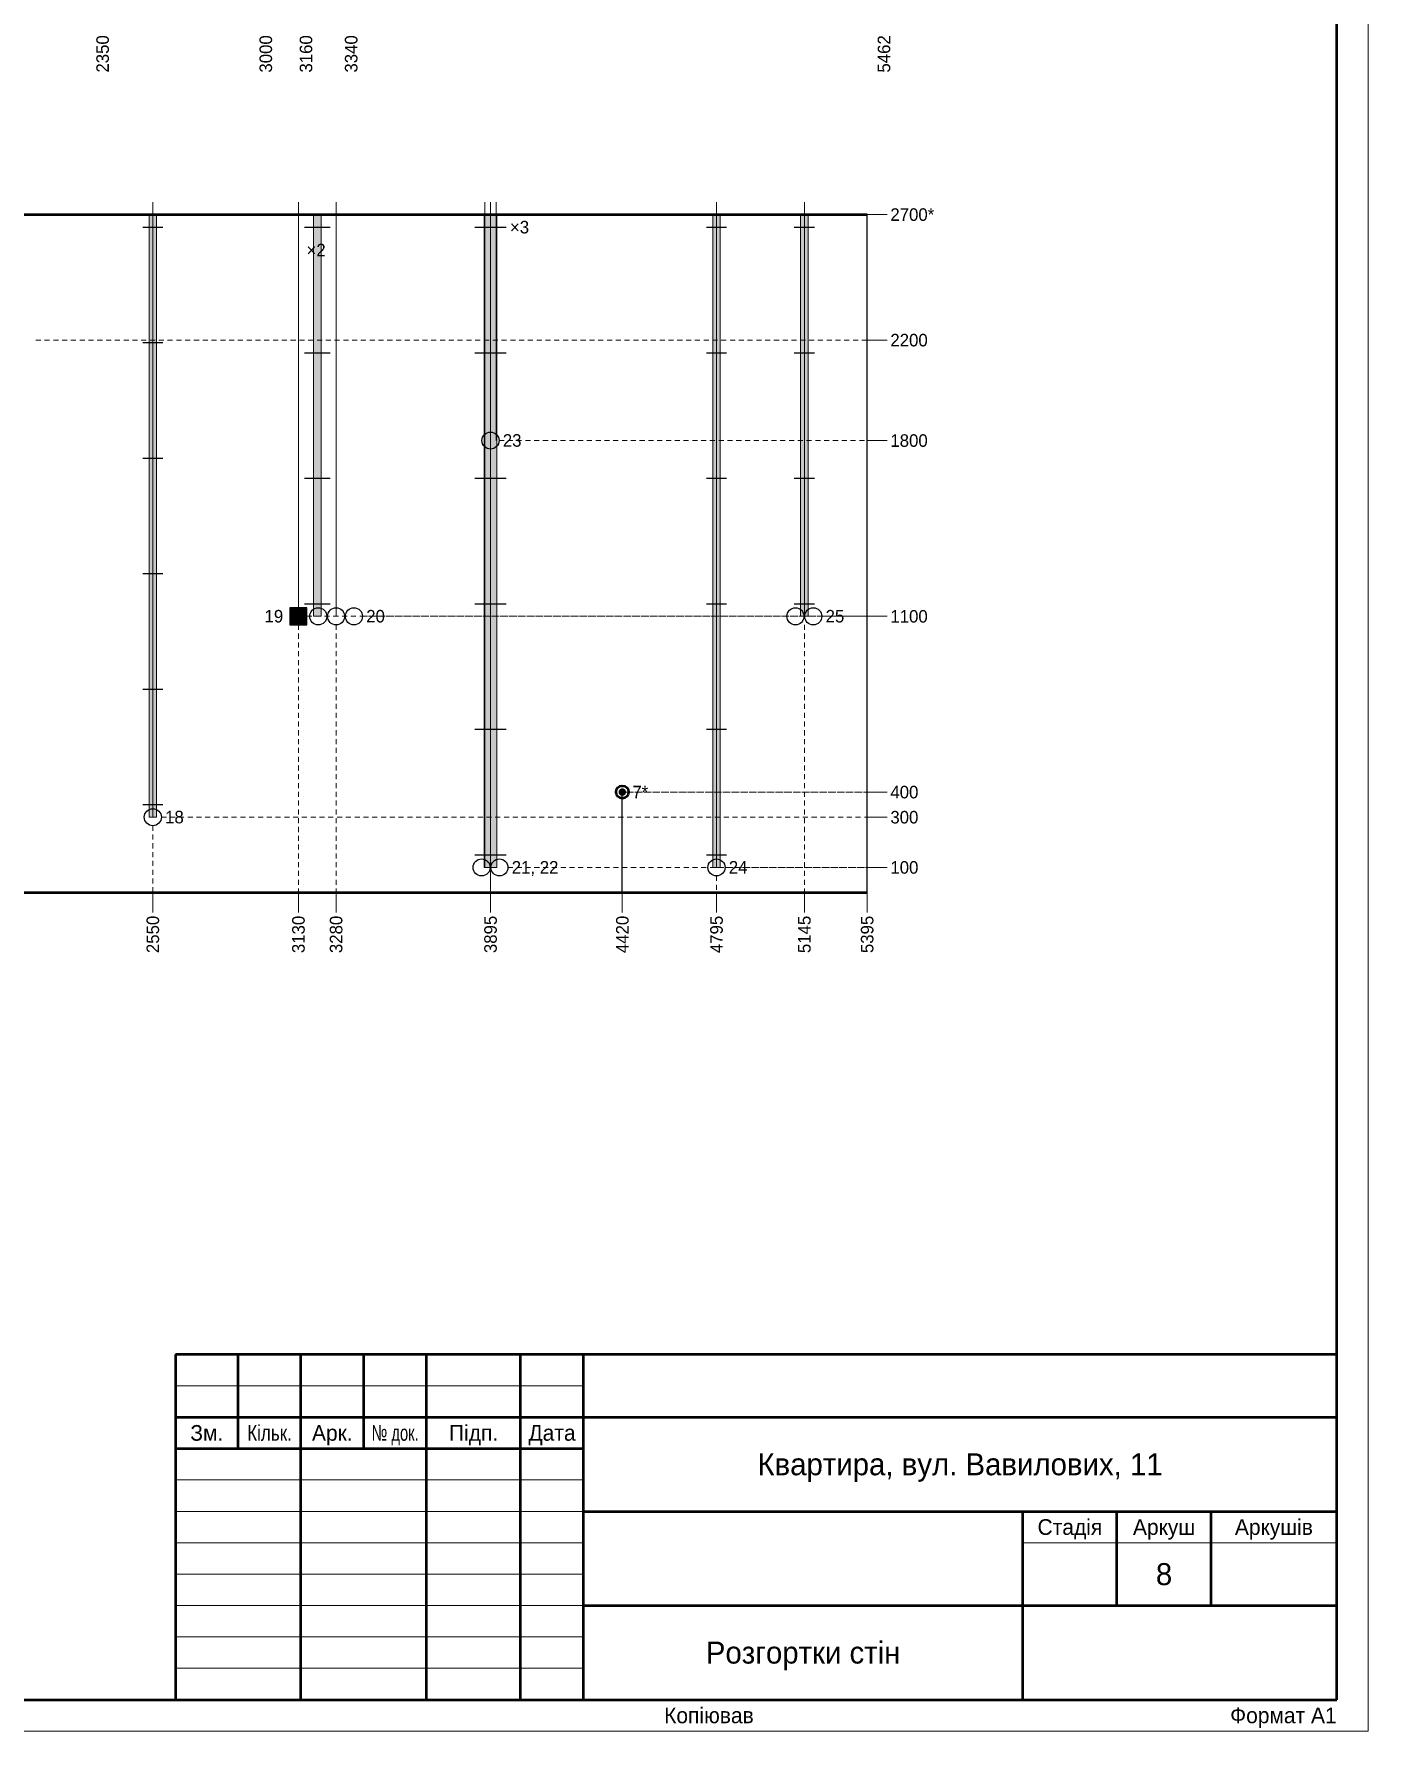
# Paper-space layout '08 Розгортки' of a CAD drawing. Header units: millimetres. Extents: x 0 to 841, y 0 to 594.
# Drawn here: x 628.5 to 841, y 0 to 270.4 of the extents above; entities that cross this region are included whole.
import ezdxf
from ezdxf.enums import TextEntityAlignment as Align

# ---------------------------------------------------------------- set-up
doc = ezdxf.new("R2010")
doc.units = ezdxf.units.MM
doc.layers.add('A-SHEET', color=7, linetype='Continuous')
doc.layers.add('E-ELEV', color=7, linetype='Continuous')
doc.styles.add('PLEX_LIGHT', font='IBMPlexSans-Light.ttf')

# ---------------------------------------------------------------- blocks, each defined once
blk = doc.blocks.new('STAMP_F3')
at = {"lineweight": 50}
for p, q in [((185, 55), (0, 55)), ((0, 55), (0, 0)), ((10, 40), (10, 55)), ((20, 40), (20, 55)), ((30, 40), (30, 55)), ((40, 40), (40, 55)), ((55, 40), (55, 55)), ((65, 0), (65, 55)), ((185, 0), (185, 55)), ((0, 45), (65, 45)), ((65, 45), (185, 45)), ((0, 40), (65, 40)), ((20, 0), (20, 40)), ((40, 0), (40, 40)), ((55, 0), (55, 40)), ((65, 30), (185, 30)), ((135, 0), (135, 30)), ((150, 15), (150, 30)), ((165, 15), (165, 30)), ((65, 15), (185, 15)), ((0, 0), (185, 0))]:
    blk.add_line(p, q, dxfattribs=at)
at = {"lineweight": 18}
for p, q in [((0, 50), (65, 50)), ((0, 35), (65, 35)), ((0, 30), (65, 30)), ((0, 25), (65, 25)), ((135, 25), (185, 25)), ((0, 20), (65, 20)), ((0, 15), (65, 15)), ((0, 10), (65, 10)), ((0, 5), (65, 5))]:
    blk.add_line(p, q, dxfattribs=at)
at = {"style": 'PLEX_LIGHT'}
for s, p in [('Зм.', (5, 42.5)), ('Арк.', (25, 42.5)), ('Підп.', (47.5, 42.5)), ('Дата', (60, 42.5)), ('Стадія', (142.5, 27.5)), ('Аркуш', (157.5, 27.5)), ('Аркушів', (175, 27.5))]:
    blk.add_text(s, height=2.5, dxfattribs=at).set_placement(p, align=Align.MIDDLE_CENTER)
for s, width, p in [('Кільк.', 0.81045, (15, 42.5)), ('№ док.', 0.701948, (35, 42.5))]:
    blk.add_text(s, height=2.5, dxfattribs=dict(at, width=width)).set_placement(p, align=Align.MIDDLE_CENTER)
for tag, height, p in [('CODE', 5, (125, 50)), ('DATE1', 2.5, (60, 37.5)), ('OBJECT', 3.5, (125, 37.5)), ('DATE2', 2.5, (60, 32.5)), ('OBJECT_2', 3.5, (125, 31.9)), ('DATE3', 2.5, (60, 27.5)), ('DATE4', 2.5, (60, 22.5)), ('BUILDING', 3.5, (100, 22.5)), ('STAGE', 3.5, (142.5, 20)), ('SHEET', 3.5, (157.5, 20)), ('SHEETS', 3.5, (175, 20)), ('DATE5', 2.5, (60, 17.5)), ('BUILDING_2', 3.5, (100, 16.9)), ('DATE6', 2.5, (60, 12.5)), ('DATE7', 2.5, (60, 7.5)), ('IMAGE', 3.5, (100, 7.5)), ('ORG', 2.5, (160, 7.5)), ('DATE8', 2.5, (60, 2.5)), ('IMAGE_2', 3.5, (100, 1.9)), ('ORG_2', 2.5, (160, 3.5))]:
    blk.add_attdef(tag, text='', height=height, dxfattribs=at).set_placement(p, align=Align.MIDDLE_CENTER)
for tag, p in [('ROLE1', (1, 37.5)), ('NAME1', (21, 37.5)), ('ROLE2', (1, 32.5)), ('NAME2', (21, 32.5)), ('ROLE3', (1, 27.5)), ('NAME3', (21, 27.5)), ('ROLE4', (1, 22.5)), ('NAME4', (21, 22.5)), ('ROLE5', (1, 17.5)), ('NAME5', (21, 17.5)), ('ROLE6', (1, 12.5)), ('NAME6', (21, 12.5)), ('ROLE7', (1, 7.5)), ('NAME7', (21, 7.5)), ('ROLE8', (1, 2.5)), ('NAME8', (21, 2.5))]:
    blk.add_attdef(tag, text='', height=2.5, dxfattribs=at).set_placement(p, align=Align.MIDDLE_LEFT)

psp = doc.layouts.new('08 Розгортки')

# ---------------------------------------------------------------- hatches: boundary and pattern name
at = {"layer": 'E-ELEV', "true_color": 0xe4ded3}
h = psp.add_hatch(color=7, dxfattribs=at)
h.dxf.hatch_style = 1
h.paths.add_polyline_path([(646.8, 145.58), (648, 145.58), (648, 241.58), (646.8, 241.58)])
h = psp.add_hatch(color=7, dxfattribs=at)
h.dxf.hatch_style = 1
h.paths.add_polyline_path([(673, 177.58), (674.2, 177.58), (674.2, 241.58), (673, 241.58)])
h = psp.add_hatch(color=7, dxfattribs=at)
h.dxf.hatch_style = 1
h.paths.add_polyline_path([(700.2, 137.58), (702.2, 137.58), (702.2, 241.58), (700.2, 241.58)])
h = psp.add_hatch(color=7, dxfattribs=at)
h.dxf.hatch_style = 1
h.paths.add_polyline_path([(736.6, 137.58), (737.8, 137.58), (737.8, 241.58), (736.6, 241.58)])
h = psp.add_hatch(color=7, dxfattribs=at)
h.dxf.hatch_style = 1
h.paths.add_polyline_path([(750.6, 177.58), (751.8, 177.58), (751.8, 241.58), (750.6, 241.58)])
at = {"layer": 'E-ELEV', "true_color": 0xffffff}
h = psp.add_hatch(color=7, dxfattribs=at)
h.dxf.hatch_style = 1
h.paths.add_polyline_path([(669.24, 176.22), (671.96, 176.22), (671.96, 178.94), (669.24, 178.94)])
at = {"layer": 'E-ELEV', "true_color": 0x1f77b4}
h = psp.add_hatch(color=7, dxfattribs=at)
h.dxf.hatch_style = 1
edge = h.paths.add_edge_path()
edge.add_arc((722.2, 149.58), 0.6, 0, 360)

# ---------------------------------------------------------------- linework, layer by layer
at = {"layer": 'A-SHEET', "lineweight": 18}
for p, q in [((841, 0), (841, 594)), ((0, 0), (841, 0))]:
    psp.add_line(p, q, dxfattribs=at)
at = {"layer": 'A-SHEET', "lineweight": 50}
for p, q in [((836, 5), (836, 589)), ((20, 5), (836, 5))]:
    psp.add_line(p, q, dxfattribs=at)
at = {"layer": 'E-ELEV', "lineweight": 15, "true_color": 0x4e79a7}
for p, q in [((647.4, 145.58), (647.4, 243.58)), ((751.2, 177.58), (751.2, 243.58))]:
    psp.add_line(p, q, dxfattribs=at)
at = {"layer": 'E-ELEV', "lineweight": 15, "true_color": 0xf28e2b}
psp.add_line((670.6, 177.58), (670.6, 243.58), dxfattribs=at)
at = {"layer": 'E-ELEV', "lineweight": 15, "true_color": 0x5f9ed1}
for p, q in [((676.6, 177.58), (676.6, 243.58)), ((702.1, 205.58), (702.1, 243.58))]:
    psp.add_line(p, q, dxfattribs=at)
at = {"layer": 'E-ELEV', "lineweight": 15, "true_color": 0xe67f8a}
psp.add_line((700.3, 137.58), (700.3, 243.58), dxfattribs=at)
at = {"layer": 'E-ELEV', "lineweight": 15, "true_color": 0xc2185b}
psp.add_line((701.2, 137.58), (701.2, 243.58), dxfattribs=at)
at = {"layer": 'E-ELEV', "lineweight": 15, "true_color": 0xa8344f}
psp.add_line((737.2, 137.58), (737.2, 243.58), dxfattribs=at)
at = {"layer": 'E-ELEV', "lineweight": 50, "true_color": 0x29251f}
for p, q in [((545.4, 241.58), (761.2, 241.58)), ((545.4, 133.58), (761.2, 133.58))]:
    psp.add_line(p, q, dxfattribs=at)
at = {"layer": 'E-ELEV', "lineweight": 25, "true_color": 0x29251f}
psp.add_line((761.2, 133.58), (761.2, 241.58), dxfattribs=at)
at = {"layer": 'E-ELEV', "lineweight": 13, "true_color": 0x29251f}
for p, q in [((761.2, 241.58), (762.4, 241.58)), ((762.4, 241.58), (764.4, 241.58)), ((761.2, 221.58), (762.4, 221.58)), ((762.4, 221.58), (764.4, 221.58)), ((761.2, 205.58), (762.4, 205.58)), ((762.4, 205.58), (764.4, 205.58)), ((761.2, 177.58), (762.4, 177.58)), ((762.4, 177.58), (764.4, 177.58)), ((761.2, 149.58), (762.4, 149.58)), ((762.4, 149.58), (764.4, 149.58)), ((761.2, 145.58), (762.4, 145.58)), ((762.4, 145.58), (764.4, 145.58)), ((761.2, 137.58), (762.4, 137.58)), ((762.4, 137.58), (764.4, 137.58)), ((647.4, 133.58), (647.4, 132.38)), ((670.6, 133.58), (670.6, 132.38)), ((676.6, 133.58), (676.6, 132.38)), ((701.2, 133.58), (701.2, 132.38)), ((722.2, 133.58), (722.2, 132.38)), ((737.2, 133.58), (737.2, 132.38)), ((751.2, 133.58), (751.2, 132.38)), ((761.2, 133.58), (761.2, 132.38)), ((647.4, 132.38), (647.4, 130.38)), ((670.6, 132.38), (670.6, 130.38)), ((676.6, 132.38), (676.6, 130.38)), ((701.2, 132.38), (701.2, 130.38)), ((722.2, 132.38), (722.2, 130.38)), ((737.2, 132.38), (737.2, 130.38)), ((751.2, 132.38), (751.2, 130.38)), ((761.2, 132.38), (761.2, 130.38))]:
    psp.add_line(p, q, dxfattribs=at)
at = {"layer": 'E-ELEV', "lineweight": 25, "true_color": 0x29251f, "transparency": 33554559}
for p, q in [((645.8, 239.58), (649, 239.58)), ((671.55, 239.58), (675.65, 239.58)), ((698.7, 239.58), (703.7, 239.58)), ((735.6, 239.58), (738.8, 239.58)), ((749.6, 239.58), (752.8, 239.58)), ((645.8, 221.18), (649, 221.18)), ((671.55, 219.58), (675.65, 219.58)), ((698.7, 219.58), (703.7, 219.58)), ((735.6, 219.58), (738.8, 219.58)), ((749.6, 219.58), (752.8, 219.58)), ((645.8, 202.78), (649, 202.78)), ((671.55, 199.58), (675.65, 199.58)), ((698.7, 199.58), (703.7, 199.58)), ((735.6, 199.58), (738.8, 199.58)), ((749.6, 199.58), (752.8, 199.58)), ((645.8, 184.38), (649, 184.38)), ((671.55, 179.58), (675.65, 179.58)), ((698.7, 179.58), (703.7, 179.58)), ((735.6, 179.58), (738.8, 179.58)), ((749.6, 179.58), (752.8, 179.58)), ((645.8, 165.98), (649, 165.98)), ((698.7, 159.58), (703.7, 159.58)), ((735.6, 159.58), (738.8, 159.58)), ((645.8, 147.58), (649, 147.58)), ((698.7, 139.58), (703.7, 139.58)), ((735.6, 139.58), (738.8, 139.58))]:
    psp.add_line(p, q, dxfattribs=at)
at = {"layer": 'E-ELEV', "lineweight": 13, "true_color": 0x9a9288}
for p, q in [((628.76, 221.58), (629.56, 221.58)), ((630.16, 221.58), (630.96, 221.58)), ((631.56, 221.58), (632.36, 221.58)), ((632.96, 221.58), (633.76, 221.58)), ((634.36, 221.58), (635.16, 221.58)), ((635.76, 221.58), (636.56, 221.58)), ((637.16, 221.58), (637.96, 221.58)), ((638.56, 221.58), (639.36, 221.58)), ((639.96, 221.58), (640.76, 221.58)), ((641.36, 221.58), (642.16, 221.58)), ((642.76, 221.58), (643.56, 221.58)), ((644.16, 221.58), (644.96, 221.58)), ((645.56, 221.58), (646.36, 221.58)), ((646.96, 221.58), (647.76, 221.58)), ((648.36, 221.58), (649.16, 221.58)), ((649.76, 221.58), (650.56, 221.58)), ((651.16, 221.58), (651.96, 221.58)), ((652.56, 221.58), (653.36, 221.58)), ((653.96, 221.58), (654.76, 221.58)), ((655.36, 221.58), (656.16, 221.58)), ((656.76, 221.58), (657.56, 221.58)), ((658.16, 221.58), (658.96, 221.58)), ((659.56, 221.58), (660.36, 221.58)), ((660.96, 221.58), (661.76, 221.58)), ((662.36, 221.58), (663.16, 221.58)), ((663.76, 221.58), (664.56, 221.58)), ((665.16, 221.58), (665.96, 221.58)), ((666.56, 221.58), (667.36, 221.58)), ((667.96, 221.58), (668.76, 221.58)), ((669.36, 221.58), (670.16, 221.58)), ((670.76, 221.58), (671.56, 221.58)), ((672.16, 221.58), (672.96, 221.58)), ((673.56, 221.58), (674.36, 221.58)), ((674.96, 221.58), (675.76, 221.58)), ((676.36, 221.58), (677.16, 221.58)), ((677.76, 221.58), (678.56, 221.58)), ((679.16, 221.58), (679.96, 221.58)), ((680.56, 221.58), (681.36, 221.58)), ((681.96, 221.58), (682.76, 221.58)), ((683.36, 221.58), (684.16, 221.58)), ((684.76, 221.58), (685.56, 221.58)), ((686.16, 221.58), (686.96, 221.58)), ((687.56, 221.58), (688.36, 221.58)), ((688.96, 221.58), (689.76, 221.58)), ((690.36, 221.58), (691.16, 221.58)), ((691.76, 221.58), (692.56, 221.58)), ((693.16, 221.58), (693.96, 221.58)), ((694.56, 221.58), (695.36, 221.58)), ((695.96, 221.58), (696.76, 221.58)), ((697.36, 221.58), (698.16, 221.58)), ((698.76, 221.58), (699.56, 221.58)), ((700.16, 221.58), (700.96, 221.58)), ((701.56, 221.58), (702.36, 221.58)), ((702.96, 221.58), (703.76, 221.58)), ((704.36, 221.58), (705.16, 221.58)), ((705.76, 221.58), (706.56, 221.58)), ((707.16, 221.58), (707.96, 221.58)), ((708.56, 221.58), (709.36, 221.58)), ((709.96, 221.58), (710.76, 221.58)), ((711.36, 221.58), (712.16, 221.58)), ((712.76, 221.58), (713.56, 221.58)), ((714.16, 221.58), (714.96, 221.58)), ((715.56, 221.58), (716.36, 221.58)), ((716.96, 221.58), (717.76, 221.58)), ((718.36, 221.58), (719.16, 221.58)), ((719.76, 221.58), (720.56, 221.58)), ((721.16, 221.58), (721.96, 221.58)), ((722.56, 221.58), (723.36, 221.58)), ((723.96, 221.58), (724.76, 221.58)), ((725.36, 221.58), (726.16, 221.58)), ((726.76, 221.58), (727.56, 221.58)), ((728.16, 221.58), (728.96, 221.58)), ((729.56, 221.58), (730.36, 221.58)), ((730.96, 221.58), (731.76, 221.58)), ((732.36, 221.58), (733.16, 221.58)), ((733.76, 221.58), (734.56, 221.58)), ((735.16, 221.58), (735.96, 221.58)), ((736.56, 221.58), (737.36, 221.58)), ((737.96, 221.58), (738.76, 221.58)), ((739.36, 221.58), (740.16, 221.58)), ((740.76, 221.58), (741.56, 221.58)), ((742.16, 221.58), (742.96, 221.58)), ((743.56, 221.58), (744.36, 221.58)), ((744.96, 221.58), (745.76, 221.58)), ((746.36, 221.58), (747.16, 221.58)), ((747.76, 221.58), (748.56, 221.58)), ((749.16, 221.58), (749.96, 221.58)), ((750.56, 221.58), (751.36, 221.58)), ((751.96, 221.58), (752.76, 221.58)), ((753.36, 221.58), (754.16, 221.58)), ((754.76, 221.58), (755.56, 221.58)), ((756.16, 221.58), (756.96, 221.58)), ((757.56, 221.58), (758.36, 221.58)), ((758.96, 221.58), (759.76, 221.58)), ((760.36, 221.58), (761.16, 221.58)), ((702.56, 205.58), (703.36, 205.58)), ((703.96, 205.58), (704.76, 205.58)), ((705.36, 205.58), (706.16, 205.58)), ((706.76, 205.58), (707.56, 205.58)), ((708.16, 205.58), (708.96, 205.58)), ((709.56, 205.58), (710.36, 205.58)), ((710.96, 205.58), (711.76, 205.58)), ((712.36, 205.58), (713.16, 205.58)), ((713.76, 205.58), (714.56, 205.58)), ((715.16, 205.58), (715.96, 205.58)), ((716.56, 205.58), (717.36, 205.58)), ((717.96, 205.58), (718.76, 205.58)), ((719.36, 205.58), (720.16, 205.58)), ((720.76, 205.58), (721.56, 205.58)), ((722.16, 205.58), (722.96, 205.58)), ((723.56, 205.58), (724.36, 205.58)), ((724.96, 205.58), (725.76, 205.58)), ((726.36, 205.58), (727.16, 205.58)), ((727.76, 205.58), (728.56, 205.58)), ((729.16, 205.58), (729.96, 205.58)), ((730.56, 205.58), (731.36, 205.58)), ((731.96, 205.58), (732.76, 205.58)), ((733.36, 205.58), (734.16, 205.58)), ((734.76, 205.58), (735.56, 205.58)), ((736.16, 205.58), (736.96, 205.58)), ((737.56, 205.58), (738.36, 205.58)), ((738.96, 205.58), (739.76, 205.58)), ((740.36, 205.58), (741.16, 205.58)), ((741.76, 205.58), (742.56, 205.58)), ((743.16, 205.58), (743.96, 205.58)), ((744.56, 205.58), (745.36, 205.58)), ((745.96, 205.58), (746.76, 205.58)), ((747.36, 205.58), (748.16, 205.58)), ((748.76, 205.58), (749.56, 205.58)), ((750.16, 205.58), (750.96, 205.58)), ((751.56, 205.58), (752.36, 205.58)), ((752.96, 205.58), (753.76, 205.58)), ((754.36, 205.58), (755.16, 205.58)), ((755.76, 205.58), (756.56, 205.58)), ((757.16, 205.58), (757.96, 205.58)), ((758.56, 205.58), (759.36, 205.58)), ((759.96, 205.58), (760.76, 205.58)), ((701.2, 204.22), (701.2, 203.42)), ((701.2, 202.82), (701.2, 202.02)), ((701.2, 201.42), (701.2, 200.62)), ((701.2, 200.02), (701.2, 199.22)), ((701.2, 198.62), (701.2, 197.82)), ((701.2, 197.22), (701.2, 196.42)), ((701.2, 195.82), (701.2, 195.02)), ((701.2, 194.42), (701.2, 193.62)), ((701.2, 193.02), (701.2, 192.22)), ((701.2, 191.62), (701.2, 190.82)), ((701.2, 190.22), (701.2, 189.42)), ((701.2, 188.82), (701.2, 188.02)), ((701.2, 187.42), (701.2, 186.62)), ((701.2, 186.02), (701.2, 185.22)), ((701.2, 184.62), (701.2, 183.82)), ((701.2, 183.22), (701.2, 182.42)), ((701.2, 181.82), (701.2, 181.02)), ((701.2, 180.42), (701.2, 179.62)), ((701.2, 179.02), (701.2, 178.22)), ((670.6, 176.22), (670.6, 175.42)), ((671.96, 177.58), (672.76, 177.58)), ((673.36, 177.58), (674.16, 177.58)), ((674.76, 177.58), (675.56, 177.58)), ((676.16, 177.58), (676.96, 177.58)), ((676.6, 176.22), (676.6, 175.42)), ((677.56, 177.58), (678.36, 177.58)), ((678.96, 177.58), (679.76, 177.58)), ((680.36, 177.58), (681.16, 177.58)), ((680.8, 177.58), (681.6, 177.58)), ((681.76, 177.58), (682.56, 177.58)), ((682.2, 177.58), (683, 177.58)), ((683.16, 177.58), (683.96, 177.58)), ((683.6, 177.58), (684.4, 177.58)), ((684.56, 177.58), (685.36, 177.58)), ((685, 177.58), (685.8, 177.58)), ((685.96, 177.58), (686.76, 177.58)), ((686.4, 177.58), (687.2, 177.58)), ((687.36, 177.58), (688.16, 177.58)), ((687.8, 177.58), (688.6, 177.58)), ((688.76, 177.58), (689.56, 177.58)), ((689.2, 177.58), (690, 177.58)), ((690.16, 177.58), (690.96, 177.58)), ((690.6, 177.58), (691.4, 177.58)), ((691.56, 177.58), (692.36, 177.58)), ((692, 177.58), (692.8, 177.58)), ((692.96, 177.58), (693.76, 177.58)), ((693.4, 177.58), (694.2, 177.58)), ((694.36, 177.58), (695.16, 177.58)), ((694.8, 177.58), (695.6, 177.58)), ((695.76, 177.58), (696.56, 177.58)), ((696.2, 177.58), (697, 177.58)), ((697.16, 177.58), (697.96, 177.58)), ((697.6, 177.58), (698.4, 177.58)), ((698.56, 177.58), (699.36, 177.58)), ((699, 177.58), (699.8, 177.58)), ((699.96, 177.58), (700.76, 177.58)), ((700.4, 177.58), (701.2, 177.58)), ((701.2, 177.62), (701.2, 176.82)), ((701.2, 176.22), (701.2, 175.42)), ((701.36, 177.58), (702.16, 177.58)), ((701.8, 177.58), (702.6, 177.58)), ((702.76, 177.58), (703.56, 177.58)), ((703.2, 177.58), (704, 177.58)), ((704.16, 177.58), (704.96, 177.58)), ((704.6, 177.58), (705.4, 177.58)), ((705.56, 177.58), (706.36, 177.58)), ((706, 177.58), (706.8, 177.58)), ((706.96, 177.58), (707.76, 177.58)), ((707.4, 177.58), (708.2, 177.58)), ((708.36, 177.58), (709.16, 177.58)), ((708.8, 177.58), (709.6, 177.58)), ((709.76, 177.58), (710.56, 177.58)), ((710.2, 177.58), (711, 177.58)), ((711.16, 177.58), (711.96, 177.58)), ((711.6, 177.58), (712.4, 177.58)), ((712.56, 177.58), (713.36, 177.58)), ((713, 177.58), (713.8, 177.58)), ((713.96, 177.58), (714.76, 177.58)), ((714.4, 177.58), (715.2, 177.58)), ((715.36, 177.58), (716.16, 177.58)), ((715.8, 177.58), (716.6, 177.58)), ((716.76, 177.58), (717.56, 177.58)), ((717.2, 177.58), (718, 177.58)), ((718.16, 177.58), (718.96, 177.58)), ((718.6, 177.58), (719.4, 177.58)), ((719.56, 177.58), (720.36, 177.58)), ((720, 177.58), (720.8, 177.58)), ((720.96, 177.58), (721.76, 177.58)), ((721.4, 177.58), (722.2, 177.58)), ((722.36, 177.58), (723.16, 177.58)), ((722.8, 177.58), (723.6, 177.58)), ((723.76, 177.58), (724.56, 177.58)), ((724.2, 177.58), (725, 177.58)), ((725.16, 177.58), (725.96, 177.58)), ((725.6, 177.58), (726.4, 177.58)), ((726.56, 177.58), (727.36, 177.58)), ((727, 177.58), (727.8, 177.58)), ((727.96, 177.58), (728.76, 177.58)), ((728.4, 177.58), (729.2, 177.58)), ((729.36, 177.58), (730.16, 177.58)), ((729.8, 177.58), (730.6, 177.58)), ((730.76, 177.58), (731.56, 177.58)), ((731.2, 177.58), (732, 177.58)), ((732.16, 177.58), (732.96, 177.58)), ((732.6, 177.58), (733.4, 177.58)), ((733.56, 177.58), (734.36, 177.58)), ((734, 177.58), (734.8, 177.58)), ((734.96, 177.58), (735.76, 177.58)), ((735.4, 177.58), (736.2, 177.58)), ((736.36, 177.58), (737.16, 177.58)), ((736.8, 177.58), (737.6, 177.58)), ((737.76, 177.58), (738.56, 177.58)), ((738.2, 177.58), (739, 177.58)), ((739.16, 177.58), (739.96, 177.58)), ((739.6, 177.58), (740.4, 177.58)), ((740.56, 177.58), (741.36, 177.58)), ((741, 177.58), (741.8, 177.58)), ((741.96, 177.58), (742.76, 177.58)), ((742.4, 177.58), (743.2, 177.58)), ((743.36, 177.58), (744.16, 177.58)), ((743.8, 177.58), (744.6, 177.58)), ((744.76, 177.58), (745.56, 177.58)), ((745.2, 177.58), (746, 177.58)), ((746.16, 177.58), (746.96, 177.58)), ((746.6, 177.58), (747.4, 177.58)), ((747.56, 177.58), (748.36, 177.58)), ((748, 177.58), (748.8, 177.58)), ((748.96, 177.58), (749.76, 177.58)), ((749.4, 177.58), (750.2, 177.58)), ((750.36, 177.58), (751.16, 177.58)), ((750.8, 177.58), (751.6, 177.58)), ((751.2, 176.22), (751.2, 175.42)), ((751.76, 177.58), (752.56, 177.58)), ((752.2, 177.58), (753, 177.58)), ((753.16, 177.58), (753.96, 177.58)), ((753.6, 177.58), (754.4, 177.58)), ((753.98, 177.58), (754.78, 177.58)), ((754.56, 177.58), (755.36, 177.58)), ((755, 177.58), (755.8, 177.58)), ((755.38, 177.58), (756.18, 177.58)), ((755.96, 177.58), (756.76, 177.58)), ((756.4, 177.58), (757.2, 177.58)), ((756.78, 177.58), (757.58, 177.58)), ((757.36, 177.58), (758.16, 177.58)), ((757.8, 177.58), (758.6, 177.58)), ((758.18, 177.58), (758.98, 177.58)), ((758.76, 177.58), (759.56, 177.58)), ((759.2, 177.58), (760, 177.58)), ((759.58, 177.58), (760.38, 177.58)), ((760.16, 177.58), (760.96, 177.58)), ((760.6, 177.58), (761.2, 177.58)), ((760.98, 177.58), (761.2, 177.58)), ((670.6, 174.82), (670.6, 174.02)), ((670.6, 173.42), (670.6, 172.62)), ((676.6, 174.82), (676.6, 174.02)), ((676.6, 173.42), (676.6, 172.62)), ((701.2, 174.82), (701.2, 174.02)), ((701.2, 173.42), (701.2, 172.62)), ((751.2, 174.82), (751.2, 174.02)), ((751.2, 173.42), (751.2, 172.62)), ((670.6, 172.02), (670.6, 171.22)), ((670.6, 170.62), (670.6, 169.82)), ((676.6, 172.02), (676.6, 171.22)), ((676.6, 170.62), (676.6, 169.82)), ((701.2, 172.02), (701.2, 171.22)), ((701.2, 170.62), (701.2, 169.82)), ((751.2, 172.02), (751.2, 171.22)), ((751.2, 170.62), (751.2, 169.82)), ((670.6, 169.22), (670.6, 168.42)), ((670.6, 167.82), (670.6, 167.02)), ((676.6, 169.22), (676.6, 168.42)), ((676.6, 167.82), (676.6, 167.02)), ((701.2, 169.22), (701.2, 168.42)), ((701.2, 167.82), (701.2, 167.02)), ((751.2, 169.22), (751.2, 168.42)), ((751.2, 167.82), (751.2, 167.02)), ((670.6, 166.42), (670.6, 165.62)), ((670.6, 165.02), (670.6, 164.22)), ((676.6, 166.42), (676.6, 165.62)), ((676.6, 165.02), (676.6, 164.22)), ((701.2, 166.42), (701.2, 165.62)), ((701.2, 165.02), (701.2, 164.22)), ((751.2, 166.42), (751.2, 165.62)), ((751.2, 165.02), (751.2, 164.22)), ((670.6, 163.62), (670.6, 162.82)), ((670.6, 162.22), (670.6, 161.42)), ((676.6, 163.62), (676.6, 162.82)), ((676.6, 162.22), (676.6, 161.42)), ((701.2, 163.62), (701.2, 162.82)), ((701.2, 162.22), (701.2, 161.42)), ((751.2, 163.62), (751.2, 162.82)), ((751.2, 162.22), (751.2, 161.42)), ((670.6, 160.82), (670.6, 160.02)), ((676.6, 160.82), (676.6, 160.02)), ((701.2, 160.82), (701.2, 160.02)), ((751.2, 160.82), (751.2, 160.02)), ((670.6, 159.42), (670.6, 158.62)), ((670.6, 158.02), (670.6, 157.22)), ((676.6, 159.42), (676.6, 158.62)), ((676.6, 158.02), (676.6, 157.22)), ((701.2, 159.42), (701.2, 158.62)), ((701.2, 158.02), (701.2, 157.22)), ((751.2, 159.42), (751.2, 158.62)), ((751.2, 158.02), (751.2, 157.22)), ((670.6, 156.62), (670.6, 155.82)), ((670.6, 155.22), (670.6, 154.42)), ((676.6, 156.62), (676.6, 155.82)), ((676.6, 155.22), (676.6, 154.42)), ((701.2, 156.62), (701.2, 155.82)), ((701.2, 155.22), (701.2, 154.42)), ((751.2, 156.62), (751.2, 155.82)), ((751.2, 155.22), (751.2, 154.42)), ((670.6, 153.82), (670.6, 153.02)), ((670.6, 152.42), (670.6, 151.62)), ((676.6, 153.82), (676.6, 153.02)), ((676.6, 152.42), (676.6, 151.62)), ((701.2, 153.82), (701.2, 153.02)), ((701.2, 152.42), (701.2, 151.62)), ((751.2, 153.82), (751.2, 153.02)), ((751.2, 152.42), (751.2, 151.62)), ((670.6, 151.02), (670.6, 150.22)), ((670.6, 149.62), (670.6, 148.82)), ((676.6, 151.02), (676.6, 150.22)), ((676.6, 149.62), (676.6, 148.82)), ((701.2, 151.02), (701.2, 150.22)), ((701.2, 149.62), (701.2, 148.82)), ((722.8, 149.58), (723.6, 149.58)), ((723.2, 149.58), (724, 149.58)), ((724.2, 149.58), (725, 149.58)), ((724.6, 149.58), (725.4, 149.58)), ((725.6, 149.58), (726.4, 149.58)), ((726, 149.58), (726.8, 149.58)), ((727, 149.58), (727.8, 149.58)), ((727.4, 149.58), (728.2, 149.58)), ((728.4, 149.58), (729.2, 149.58)), ((728.8, 149.58), (729.6, 149.58)), ((729.8, 149.58), (730.6, 149.58)), ((730.2, 149.58), (731, 149.58)), ((731.2, 149.58), (732, 149.58)), ((731.6, 149.58), (732.4, 149.58)), ((732.6, 149.58), (733.4, 149.58)), ((733, 149.58), (733.8, 149.58)), ((734, 149.58), (734.8, 149.58)), ((734.4, 149.58), (735.2, 149.58)), ((735.4, 149.58), (736.2, 149.58)), ((735.8, 149.58), (736.6, 149.58)), ((736.8, 149.58), (737.6, 149.58)), ((737.2, 149.58), (738, 149.58)), ((738.2, 149.58), (739, 149.58)), ((738.6, 149.58), (739.4, 149.58)), ((739.6, 149.58), (740.4, 149.58)), ((740, 149.58), (740.8, 149.58)), ((741, 149.58), (741.8, 149.58)), ((741.4, 149.58), (742.2, 149.58)), ((742.4, 149.58), (743.2, 149.58)), ((742.8, 149.58), (743.6, 149.58)), ((743.8, 149.58), (744.6, 149.58)), ((744.2, 149.58), (745, 149.58)), ((745.2, 149.58), (746, 149.58)), ((745.6, 149.58), (746.4, 149.58)), ((746.6, 149.58), (747.4, 149.58)), ((747, 149.58), (747.8, 149.58)), ((748, 149.58), (748.8, 149.58)), ((748.4, 149.58), (749.2, 149.58)), ((749.4, 149.58), (750.2, 149.58)), ((749.8, 149.58), (750.6, 149.58)), ((750.8, 149.58), (751.6, 149.58)), ((751.2, 151.02), (751.2, 150.22)), ((751.2, 149.62), (751.2, 148.82)), ((751.2, 149.58), (752, 149.58)), ((752.2, 149.58), (753, 149.58)), ((752.6, 149.58), (753.4, 149.58)), ((753.6, 149.58), (754.4, 149.58)), ((754, 149.58), (754.8, 149.58)), ((755, 149.58), (755.8, 149.58)), ((755.4, 149.58), (756.2, 149.58)), ((756.4, 149.58), (757.2, 149.58)), ((756.8, 149.58), (757.6, 149.58)), ((757.8, 149.58), (758.6, 149.58)), ((758.2, 149.58), (759, 149.58)), ((759.2, 149.58), (760, 149.58)), ((759.6, 149.58), (760.4, 149.58)), ((760.6, 149.58), (761.2, 149.58)), ((761, 149.58), (761.2, 149.58)), ((670.6, 148.22), (670.6, 147.42)), ((670.6, 146.82), (670.6, 146.02)), ((676.6, 148.22), (676.6, 147.42)), ((676.6, 146.82), (676.6, 146.02)), ((701.2, 148.22), (701.2, 147.42)), ((701.2, 146.82), (701.2, 146.02)), ((751.2, 148.22), (751.2, 147.42)), ((751.2, 146.82), (751.2, 146.02)), ((647.4, 144.22), (647.4, 143.42)), ((648.76, 145.58), (649.56, 145.58)), ((650.16, 145.58), (650.96, 145.58)), ((651.56, 145.58), (652.36, 145.58)), ((652.96, 145.58), (653.76, 145.58)), ((654.36, 145.58), (655.16, 145.58)), ((655.76, 145.58), (656.56, 145.58)), ((657.16, 145.58), (657.96, 145.58)), ((658.56, 145.58), (659.36, 145.58)), ((659.96, 145.58), (660.76, 145.58)), ((661.36, 145.58), (662.16, 145.58)), ((662.76, 145.58), (663.56, 145.58)), ((664.16, 145.58), (664.96, 145.58)), ((665.56, 145.58), (666.36, 145.58)), ((666.96, 145.58), (667.76, 145.58)), ((668.36, 145.58), (669.16, 145.58)), ((669.76, 145.58), (670.56, 145.58)), ((670.6, 145.42), (670.6, 144.62)), ((670.6, 144.02), (670.6, 143.22)), ((671.16, 145.58), (671.96, 145.58)), ((672.56, 145.58), (673.36, 145.58)), ((673.96, 145.58), (674.76, 145.58)), ((675.36, 145.58), (676.16, 145.58)), ((676.6, 145.42), (676.6, 144.62)), ((676.6, 144.02), (676.6, 143.22)), ((676.76, 145.58), (677.56, 145.58)), ((678.16, 145.58), (678.96, 145.58)), ((679.56, 145.58), (680.36, 145.58)), ((680.96, 145.58), (681.76, 145.58)), ((682.36, 145.58), (683.16, 145.58)), ((683.76, 145.58), (684.56, 145.58)), ((685.16, 145.58), (685.96, 145.58)), ((686.56, 145.58), (687.36, 145.58)), ((687.96, 145.58), (688.76, 145.58)), ((689.36, 145.58), (690.16, 145.58)), ((690.76, 145.58), (691.56, 145.58)), ((692.16, 145.58), (692.96, 145.58)), ((693.56, 145.58), (694.36, 145.58)), ((694.96, 145.58), (695.76, 145.58)), ((696.36, 145.58), (697.16, 145.58)), ((697.76, 145.58), (698.56, 145.58)), ((699.16, 145.58), (699.96, 145.58)), ((700.56, 145.58), (701.36, 145.58)), ((701.2, 145.42), (701.2, 144.62)), ((701.2, 144.02), (701.2, 143.22)), ((701.96, 145.58), (702.76, 145.58)), ((703.36, 145.58), (704.16, 145.58)), ((704.76, 145.58), (705.56, 145.58)), ((706.16, 145.58), (706.96, 145.58)), ((707.56, 145.58), (708.36, 145.58)), ((708.96, 145.58), (709.76, 145.58)), ((710.36, 145.58), (711.16, 145.58)), ((711.76, 145.58), (712.56, 145.58)), ((713.16, 145.58), (713.96, 145.58)), ((714.56, 145.58), (715.36, 145.58)), ((715.96, 145.58), (716.76, 145.58)), ((717.36, 145.58), (718.16, 145.58)), ((718.76, 145.58), (719.56, 145.58)), ((720.16, 145.58), (720.96, 145.58)), ((721.56, 145.58), (722.36, 145.58)), ((722.96, 145.58), (723.76, 145.58)), ((724.36, 145.58), (725.16, 145.58)), ((725.76, 145.58), (726.56, 145.58)), ((727.16, 145.58), (727.96, 145.58)), ((728.56, 145.58), (729.36, 145.58)), ((729.96, 145.58), (730.76, 145.58)), ((731.36, 145.58), (732.16, 145.58)), ((732.76, 145.58), (733.56, 145.58)), ((734.16, 145.58), (734.96, 145.58)), ((735.56, 145.58), (736.36, 145.58)), ((736.96, 145.58), (737.76, 145.58)), ((738.36, 145.58), (739.16, 145.58)), ((739.76, 145.58), (740.56, 145.58)), ((741.16, 145.58), (741.96, 145.58)), ((742.56, 145.58), (743.36, 145.58)), ((743.96, 145.58), (744.76, 145.58)), ((745.36, 145.58), (746.16, 145.58)), ((746.76, 145.58), (747.56, 145.58)), ((748.16, 145.58), (748.96, 145.58)), ((749.56, 145.58), (750.36, 145.58)), ((750.96, 145.58), (751.76, 145.58)), ((751.2, 145.42), (751.2, 144.62)), ((751.2, 144.02), (751.2, 143.22)), ((752.36, 145.58), (753.16, 145.58)), ((753.76, 145.58), (754.56, 145.58)), ((755.16, 145.58), (755.96, 145.58)), ((756.56, 145.58), (757.36, 145.58)), ((757.96, 145.58), (758.76, 145.58)), ((759.36, 145.58), (760.16, 145.58)), ((760.76, 145.58), (761.2, 145.58)), ((647.4, 142.82), (647.4, 142.02)), ((647.4, 141.42), (647.4, 140.62)), ((670.6, 142.62), (670.6, 141.82)), ((670.6, 141.22), (670.6, 140.42)), ((676.6, 142.62), (676.6, 141.82)), ((676.6, 141.22), (676.6, 140.42)), ((701.2, 142.62), (701.2, 141.82)), ((701.2, 141.22), (701.2, 140.42)), ((751.2, 142.62), (751.2, 141.82)), ((751.2, 141.22), (751.2, 140.42)), ((647.4, 140.02), (647.4, 139.22)), ((647.4, 138.62), (647.4, 137.82)), ((670.6, 139.82), (670.6, 139.02)), ((670.6, 138.42), (670.6, 137.62)), ((676.6, 139.82), (676.6, 139.02)), ((676.6, 138.42), (676.6, 137.62)), ((701.2, 139.82), (701.2, 139.02)), ((701.2, 138.42), (701.2, 137.62)), ((751.2, 139.82), (751.2, 139.02)), ((751.2, 138.42), (751.2, 137.62)), ((647.4, 137.22), (647.4, 136.42)), ((647.4, 135.82), (647.4, 135.02)), ((670.6, 137.02), (670.6, 136.22)), ((670.6, 135.62), (670.6, 134.82)), ((676.6, 137.02), (676.6, 136.22)), ((676.6, 135.62), (676.6, 134.82)), ((701.2, 137.02), (701.2, 136.22)), ((701.2, 136.22), (701.2, 135.42)), ((701.2, 136.22), (701.2, 135.42)), ((701.2, 135.62), (701.2, 134.82)), ((703.98, 137.58), (704.78, 137.58)), ((703.98, 137.58), (704.78, 137.58)), ((705.38, 137.58), (706.18, 137.58)), ((705.38, 137.58), (706.18, 137.58)), ((706.78, 137.58), (707.58, 137.58)), ((706.78, 137.58), (707.58, 137.58)), ((708.18, 137.58), (708.98, 137.58)), ((708.18, 137.58), (708.98, 137.58)), ((709.58, 137.58), (710.38, 137.58)), ((709.58, 137.58), (710.38, 137.58)), ((710.98, 137.58), (711.78, 137.58)), ((710.98, 137.58), (711.78, 137.58)), ((712.38, 137.58), (713.18, 137.58)), ((712.38, 137.58), (713.18, 137.58)), ((713.78, 137.58), (714.58, 137.58)), ((713.78, 137.58), (714.58, 137.58)), ((715.18, 137.58), (715.98, 137.58)), ((715.18, 137.58), (715.98, 137.58)), ((716.58, 137.58), (717.38, 137.58)), ((716.58, 137.58), (717.38, 137.58)), ((717.98, 137.58), (718.78, 137.58)), ((717.98, 137.58), (718.78, 137.58)), ((719.38, 137.58), (720.18, 137.58)), ((719.38, 137.58), (720.18, 137.58)), ((720.78, 137.58), (721.58, 137.58)), ((720.78, 137.58), (721.58, 137.58)), ((722.18, 137.58), (722.98, 137.58)), ((722.18, 137.58), (722.98, 137.58)), ((723.58, 137.58), (724.38, 137.58)), ((723.58, 137.58), (724.38, 137.58)), ((724.98, 137.58), (725.78, 137.58)), ((724.98, 137.58), (725.78, 137.58)), ((726.38, 137.58), (727.18, 137.58)), ((726.38, 137.58), (727.18, 137.58)), ((727.78, 137.58), (728.58, 137.58)), ((727.78, 137.58), (728.58, 137.58)), ((729.18, 137.58), (729.98, 137.58)), ((729.18, 137.58), (729.98, 137.58)), ((730.58, 137.58), (731.38, 137.58)), ((730.58, 137.58), (731.38, 137.58)), ((731.98, 137.58), (732.78, 137.58)), ((731.98, 137.58), (732.78, 137.58)), ((733.38, 137.58), (734.18, 137.58)), ((733.38, 137.58), (734.18, 137.58)), ((734.78, 137.58), (735.58, 137.58)), ((734.78, 137.58), (735.58, 137.58)), ((736.18, 137.58), (736.98, 137.58)), ((736.18, 137.58), (736.98, 137.58)), ((737.2, 136.22), (737.2, 135.42)), ((737.58, 137.58), (738.38, 137.58)), ((737.58, 137.58), (738.38, 137.58)), ((738.56, 137.58), (739.36, 137.58)), ((738.98, 137.58), (739.78, 137.58)), ((738.98, 137.58), (739.78, 137.58)), ((739.96, 137.58), (740.76, 137.58)), ((740.38, 137.58), (741.18, 137.58)), ((740.38, 137.58), (741.18, 137.58)), ((741.36, 137.58), (742.16, 137.58)), ((741.78, 137.58), (742.58, 137.58)), ((741.78, 137.58), (742.58, 137.58)), ((742.76, 137.58), (743.56, 137.58)), ((743.18, 137.58), (743.98, 137.58)), ((743.18, 137.58), (743.98, 137.58)), ((744.16, 137.58), (744.96, 137.58)), ((744.58, 137.58), (745.38, 137.58)), ((744.58, 137.58), (745.38, 137.58)), ((745.56, 137.58), (746.36, 137.58)), ((745.98, 137.58), (746.78, 137.58)), ((745.98, 137.58), (746.78, 137.58)), ((746.96, 137.58), (747.76, 137.58)), ((747.38, 137.58), (748.18, 137.58)), ((747.38, 137.58), (748.18, 137.58)), ((748.36, 137.58), (749.16, 137.58)), ((748.78, 137.58), (749.58, 137.58)), ((748.78, 137.58), (749.58, 137.58)), ((749.76, 137.58), (750.56, 137.58)), ((750.18, 137.58), (750.98, 137.58)), ((750.18, 137.58), (750.98, 137.58)), ((751.16, 137.58), (751.96, 137.58)), ((751.2, 137.02), (751.2, 136.22)), ((751.2, 135.62), (751.2, 134.82)), ((751.58, 137.58), (752.38, 137.58)), ((751.58, 137.58), (752.38, 137.58)), ((752.56, 137.58), (753.36, 137.58)), ((752.98, 137.58), (753.78, 137.58)), ((752.98, 137.58), (753.78, 137.58)), ((753.96, 137.58), (754.76, 137.58)), ((754.38, 137.58), (755.18, 137.58)), ((754.38, 137.58), (755.18, 137.58)), ((755.36, 137.58), (756.16, 137.58)), ((755.78, 137.58), (756.58, 137.58)), ((755.78, 137.58), (756.58, 137.58)), ((756.76, 137.58), (757.56, 137.58)), ((757.18, 137.58), (757.98, 137.58)), ((757.18, 137.58), (757.98, 137.58)), ((758.16, 137.58), (758.96, 137.58)), ((758.58, 137.58), (759.38, 137.58)), ((758.58, 137.58), (759.38, 137.58)), ((759.56, 137.58), (760.36, 137.58)), ((759.98, 137.58), (760.78, 137.58)), ((759.98, 137.58), (760.78, 137.58)), ((760.96, 137.58), (761.2, 137.58)), ((647.4, 134.42), (647.4, 133.62)), ((670.6, 134.22), (670.6, 133.58)), ((676.6, 134.22), (676.6, 133.58)), ((701.2, 134.82), (701.2, 134.02)), ((701.2, 134.82), (701.2, 134.02)), ((701.2, 134.22), (701.2, 133.58)), ((737.2, 134.82), (737.2, 134.02)), ((751.2, 134.22), (751.2, 133.58))]:
    psp.add_line(p, q, dxfattribs=at)
at = {"layer": 'E-ELEV', "lineweight": 25, "true_color": 0x1f77b4}
psp.add_line((722.2, 133.58), (722.2, 148.98), dxfattribs=at)
at = {"layer": 'E-ELEV', "lineweight": 25, "true_color": 0x8c564b}
psp.add_line((722.2, 133.58), (722.2, 148.58), dxfattribs=at)
at = {"layer": 'E-ELEV', "lineweight": 13, "true_color": 0x9a9288}
for points in [[(646.8, 145.58), (648, 145.58), (648, 241.58), (646.8, 241.58)], [(673, 177.58), (674.2, 177.58), (674.2, 241.58), (673, 241.58)], [(700.2, 137.58), (702.2, 137.58), (702.2, 241.58), (700.2, 241.58)], [(736.6, 137.58), (737.8, 137.58), (737.8, 241.58), (736.6, 241.58)], [(750.6, 177.58), (751.8, 177.58), (751.8, 241.58), (750.6, 241.58)]]:
    psp.add_lwpolyline(points, close=True, dxfattribs=at)
at = {"layer": 'E-ELEV', "lineweight": 25, "true_color": 0x29251f}
psp.add_lwpolyline([(669.24, 176.22), (671.96, 176.22), (671.96, 178.94), (669.24, 178.94)], close=True, dxfattribs=at)
for centre in [(701.2, 205.58), (673.76, 177.58), (676.6, 177.58), (679.44, 177.58), (749.78, 177.58), (752.62, 177.58), (647.4, 145.58), (699.78, 137.58), (702.62, 137.58), (737.2, 137.58)]:
    psp.add_circle(centre, 1.36, dxfattribs=at)
at = {"layer": 'E-ELEV', "lineweight": 50, "true_color": 0x8c564b}
psp.add_circle((722.2, 149.58), 1, dxfattribs=at)

# ---------------------------------------------------------------- block references
at = {"layer": 'A-SHEET'}
psp.add_blockref('STAMP_F3', (651, 5), dxfattribs=at).add_auto_attribs({'OBJECT': 'Квартира, вул. Вавилових, 11', 'IMAGE': 'Розгортки стін', 'SHEET': '8'})

# ---------------------------------------------------------------- texts
at = {"layer": 'A-SHEET', "style": 'PLEX_LIGHT'}
psp.add_text('Копіював', height=2.5, dxfattribs=at).set_placement((736, 2.5), align=Align.MIDDLE_CENTER)
psp.add_text('Формат A1', height=2.5, dxfattribs=at).set_placement((836, 2.5), align=Align.MIDDLE_RIGHT)
at = {"layer": 'E-ELEV', "true_color": 0x29251f, "style": 'PLEX_LIGHT'}
for s, p in [('2350', (639.4, 270.15)), ('3000', (665.4, 270.15)), ('3160', (671.8, 270.15)), ('3340', (679, 270.15)), ('5462', (763.88, 270.15)), ('2550', (647.4, 129.88)), ('3130', (670.6, 129.88)), ('3280', (676.6, 129.88)), ('4420', (722.2, 129.88)), ('3895', (701.2, 129.88)), ('4795', (737.2, 129.88)), ('5145', (751.2, 129.88)), ('5395', (761.2, 129.88))]:
    psp.add_text(s, height=2, rotation=90, dxfattribs=at).set_placement(p, align=Align.MIDDLE_RIGHT)
for s, p in [('2700*', (764.9, 241.58)), ('×3', (704.3, 239.58)), ('×2', (671.89, 235.93)), ('2200', (764.9, 221.58)), ('23', (703.16, 205.6)), ('1800', (764.9, 205.58)), ('19', (665.2, 177.6)), ('20', (681.4, 177.6)), ('25', (754.58, 177.6)), ('1100', (764.9, 177.58)), ('400', (764.9, 149.58)), ('18', (649.36, 145.6)), ('300', (764.9, 145.58)), ('21, 22', (704.58, 137.6)), ('24', (739.16, 137.6)), ('100', (764.9, 137.58))]:
    psp.add_text(s, height=2, dxfattribs=at).set_placement(p, align=Align.MIDDLE_LEFT)
at = {"layer": 'E-ELEV', "true_color": 0x8c564b, "style": 'PLEX_LIGHT'}
psp.add_text('7*', height=2, dxfattribs=at).set_placement((723.8, 149.58), align=Align.MIDDLE_LEFT)

doc.saveas('drawing.dxf')
